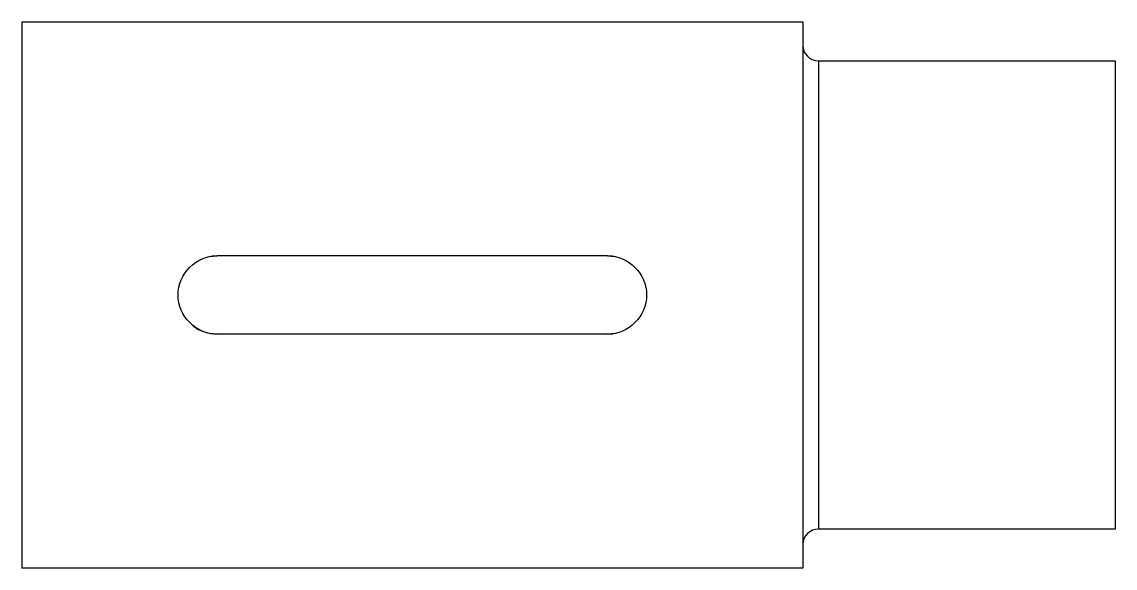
# Model space of a CAD drawing. Header units: inches. Extents: x 0 to 7, y -1.75 to 1.75.
import ezdxf

# ---------------------------------------------------------------- set-up
doc = ezdxf.new("R2010")
doc.units = ezdxf.units.IN
doc.header["$MEASUREMENT"] = 0
doc.layers.add('ent', color=7, linetype='CONTINUOUS')

msp = doc.modelspace()

# ---------------------------------------------------------------- linework, layer by layer
at = {"layer": 'ent'}
for p, q in [((0, 1.75), (5, 1.75)), ((5.1, 1.5), (7, 1.5)), ((3.75, 0.25), (1.25, 0.25)), ((3.75, -0.25), (1.25, -0.25)), ((7, -1.5), (5.1, -1.5)), ((5, -1.75), (0, -1.75))]:
    msp.add_line(p, q, dxfattribs=at)
for centre, radius, start, end in [((5.1, 1.6), 0.1, 180, 270), ((1.25, 0), 0.25, -270, -260.58282), ((3.75, 0), 0.25, 80.5846, 90), ((1.25, 0), 0.25, -127.64865, -90), ((3.75, 0), 0.25, -90, -80.5846)]:
    msp.add_arc(centre, radius, start, end, dxfattribs=at)
for points, degree in [([(0, 1.75), (0, 1.7061), (0, 1.5767), (0, 1.3682), (0, 1.0911), (0, 0.7593), (0, 0.3894), (0, 0), (0, -0.3894), (0, -0.7593), (0, -1.0911), (0, -1.3682), (0, -1.5767), (0, -1.7061), (0, -1.75)], 1), ([(5, 1.75), (5, 1.7061), (5, 1.5767), (5, 1.3682), (5, 1.0911), (5, 0.7593), (5, 0.3894), (5, 0), (5, -0.3894), (5, -0.7593), (5, -1.0911), (5, -1.3682), (5, -1.5767), (5, -1.7061), (5, -1.75)], 1), ([(5.1, 1.5), (5.1, 1.4624), (5.1, 1.3515), (5.1, 1.1727), (5.1, 0.9352), (5.1, 0.6508), (5.1, 0.3338), (5.1, 0), (5.1, -0.3338), (5.1, -0.6508), (5.1, -0.9352), (5.1, -1.1727), (5.1, -1.3515), (5.1, -1.4624), (5.1, -1.5)], 1), ([(7, 1.5), (7, 1.4624), (7, 1.3515), (7, 1.1727), (7, 0.9352), (7, 0.6508), (7, 0.3338), (7, 0), (7, -0.3338), (7, -0.6508), (7, -0.9352), (7, -1.1727), (7, -1.3515), (7, -1.4624), (7, -1.5)], 1), ([(5.1, -1.5), (5.0475, -1.4984), (4.9988, -1.5456), (5, -1.6)], 3)]:
    msp.add_open_spline(points, degree=degree, dxfattribs=at)
for points, knots in [([(1.25, -0.25), (1.1183, -0.2537), (0.9969, -0.1356), (1, 0), (0.9968, 0.1356), (1.1182, 0.2535), (1.25, 0.25)], [0, 0, 0, 0, 0.498889, 0.498889, 0.498889, 1, 1, 1, 1]), ([(3.75, 0.25), (3.8818, 0.2535), (4.0031, 0.1357), (4, 0), (4.0031, -0.1357), (3.8818, -0.2535), (3.75, -0.25)], [0, 0, 0, 0, 0.5, 0.5, 0.5, 1, 1, 1, 1])]:
    msp.add_open_spline(points, degree=3, knots=knots, dxfattribs=at)

doc.saveas('drawing.dxf')
